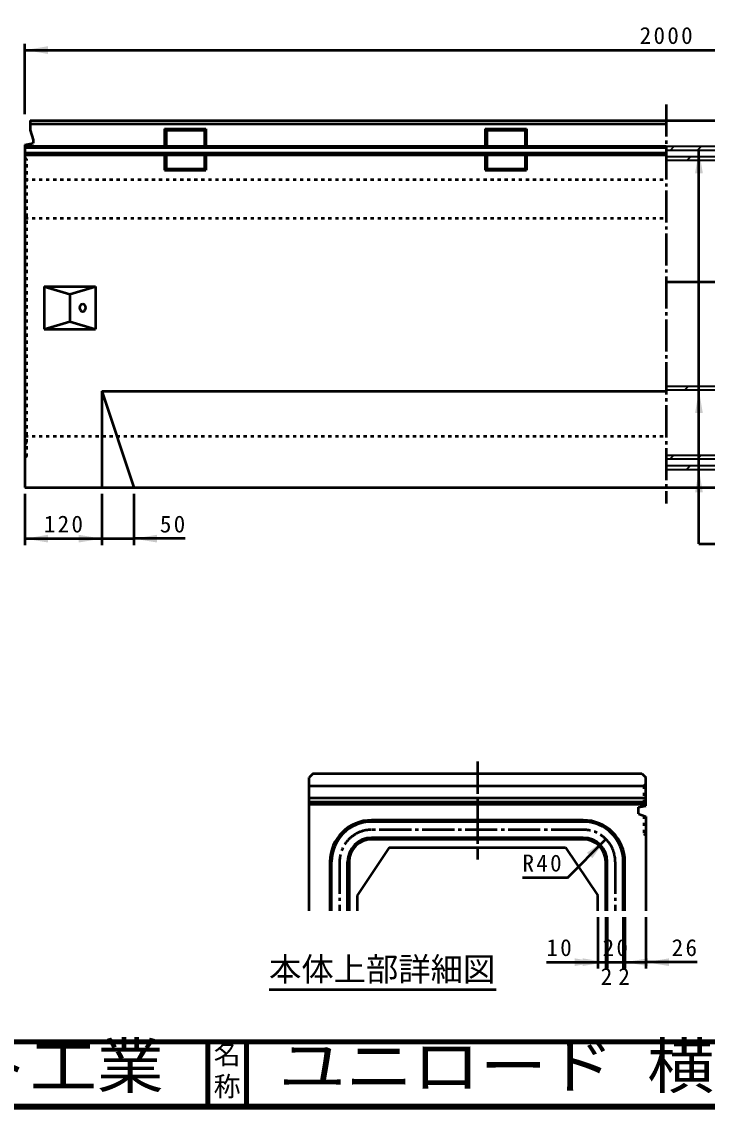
# Model space of a CAD drawing. Units: millimetres, scale not verified. Extents: x 100 to 4105, y 100 to 2870.
# Drawn here: x 1910 to 2979, y 100 to 1796 of the extents above; entities that cross this region are included whole.
import ezdxf
from ezdxf.enums import TextEntityAlignment as Align

# ---------------------------------------------------------------- set-up
doc = ezdxf.new("R2010")
doc.units = ezdxf.units.MM
doc.header["$LTSCALE"] = 5
doc.linetypes.add('USER1', pattern=[2.2, 1, -1.2])
doc.linetypes.add('USER3', pattern=[13.4, 10, -1.2, 1, -1.2])
doc.layers.add('V-nasSTD', color=7, linetype='Continuous', lineweight=35)
doc.styles.add('ＭＳ ゴシック', font='')
doc.styles.get('ＭＳ ゴシック').set_extended_font_data('MS Gothic')

msp = doc.modelspace()

# ---------------------------------------------------------------- hatches: boundary and pattern name
at = {"layer": 'V-nasSTD'}
for points in [[(1950.761, 1757.976), (1914.761, 1751.976), (1950.761, 1745.976)], [(2971.761, 1559.976), (2965.761, 1595.976), (2959.761, 1559.976)], [(2971.761, 1185.976), (2965.761, 1221.976), (2959.761, 1185.976)], [(2971.761, 1061.976), (2965.761, 1097.976), (2959.761, 1061.976)], [(1950.761, 995.976), (1914.761, 989.976), (1950.761, 983.976)], [(1998.761, 983.976), (2034.761, 989.976), (1998.761, 995.976)], [(2120.761, 995.976), (2084.761, 989.976), (2120.761, 983.976)], [(2799.478, 491.584), (2820.691, 521.283), (2790.993, 500.069)], [(2771.836, 323.376), (2807.836, 329.376), (2771.836, 335.376)], [(2784.336, 323.376), (2820.336, 329.376), (2784.336, 335.376)], [(2886.336, 335.376), (2850.336, 329.376), (2886.336, 323.376)], [(2918.836, 335.376), (2882.836, 329.376), (2918.836, 323.376)]]:
    msp.add_hatch(color=256, dxfattribs=at).paths.add_polyline_path(points)

# ---------------------------------------------------------------- linework, layer by layer
at = {"layer": 'V-nasSTD', "lineweight": 50}
for p, q in [((1914.761, 1651.976), (1914.761, 1761.976)), ((1914.761, 1751.976), (3914.761, 1751.976)), ((1922.761, 1641.976), (3914.761, 1641.976)), ((1922.761, 1641.976), (1922.761, 1626.976)), ((1922.761, 1636.976), (2914.761, 1636.976)), ((2132.461, 1629.276), (2197.061, 1629.276)), ((2132.461, 1629.276), (2134.761, 1626.976)), ((2132.461, 1629.276), (2132.461, 1601.991)), ((2194.761, 1626.976), (2197.061, 1629.276)), ((2197.061, 1629.276), (2197.061, 1601.991)), ((2632.461, 1629.276), (2697.061, 1629.276)), ((2632.461, 1629.276), (2634.761, 1626.976)), ((2632.461, 1629.276), (2632.461, 1601.991)), ((2694.761, 1626.976), (2697.061, 1629.276)), ((2697.061, 1629.276), (2697.061, 1601.991)), ((1922.761, 1626.976), (1927.761, 1611.976)), ((1927.761, 1611.976), (1927.761, 1606.976)), ((2134.761, 1626.976), (2194.761, 1626.976)), ((2134.761, 1626.976), (2134.761, 1601.991)), ((2194.761, 1626.976), (2194.761, 1601.991)), ((2634.761, 1626.976), (2694.761, 1626.976)), ((2634.761, 1626.976), (2634.761, 1601.991)), ((2694.761, 1626.976), (2694.761, 1601.991)), ((1914.761, 1603.976), (1927.761, 1606.976)), ((1914.761, 1603.976), (1914.761, 1069.976)), ((1914.761, 1601.991), (2914.761, 1601.991)), ((1914.761, 1599.976), (2914.761, 1599.976)), ((2965.761, 981.976), (2965.761, 1595.976)), ((1914.761, 1591.976), (2914.761, 1591.976)), ((1914.761, 1588.618), (2914.761, 1588.618)), ((2132.461, 1588.618), (2132.461, 1564.676)), ((2134.761, 1588.618), (2134.761, 1566.976)), ((2194.761, 1588.618), (2194.761, 1566.976)), ((2197.061, 1588.618), (2197.061, 1564.676)), ((2632.461, 1588.618), (2632.461, 1564.676)), ((2634.761, 1588.618), (2634.761, 1566.976)), ((2694.761, 1588.618), (2694.761, 1566.976)), ((2697.061, 1588.618), (2697.061, 1564.676)), ((2132.461, 1564.676), (2134.761, 1566.976)), ((2132.461, 1564.676), (2197.061, 1564.676)), ((2134.761, 1566.976), (2194.761, 1566.976)), ((2194.761, 1566.976), (2197.061, 1564.676)), ((2632.461, 1564.676), (2634.761, 1566.976)), ((2632.461, 1564.676), (2697.061, 1564.676)), ((2634.761, 1566.976), (2694.761, 1566.976)), ((2694.761, 1566.976), (2697.061, 1564.676)), ((1944.761, 1383.476), (1944.761, 1316.476)), ((1944.761, 1383.476), (2024.761, 1383.476)), ((1944.761, 1383.476), (1984.761, 1371.476)), ((1984.761, 1371.476), (2024.761, 1383.476)), ((2024.761, 1383.476), (2024.761, 1316.476)), ((4017.761, 1390.226), (2914.761, 1390.226)), ((1984.761, 1371.476), (1984.761, 1328.476)), ((1944.761, 1316.476), (1984.761, 1328.476)), ((1984.761, 1328.476), (2024.761, 1316.476)), ((1944.761, 1316.476), (2024.761, 1316.476)), ((2034.761, 1219.976), (2034.761, 1069.976)), ((2034.761, 1219.976), (2084.761, 1069.976)), ((2034.761, 1219.976), (2914.761, 1219.976)), ((1914.761, 1069.976), (3914.761, 1069.976)), ((1914.761, 1059.976), (1914.761, 979.976)), ((2034.761, 1059.976), (2034.761, 979.976)), ((2084.761, 1059.976), (2084.761, 979.976)), ((1914.761, 989.976), (2034.761, 989.976)), ((2034.761, 989.976), (2084.761, 989.976)), ((2164.761, 989.976), (2084.761, 989.976)), ((2965.761, 981.976), (3045.761, 981.976)), ((2364.086, 623.427), (2357.836, 617.177)), ((2357.836, 409.376), (2357.836, 617.177)), ((2364.086, 623.427), (2876.586, 623.427)), ((2876.586, 623.427), (2882.836, 617.177)), ((2882.836, 573.446), (2882.836, 617.177)), ((2357.836, 604.677), (2882.836, 604.677)), ((2357.836, 585.927), (2882.836, 585.927)), ((2357.836, 579.677), (2882.836, 579.677)), ((2357.836, 575.927), (2882.836, 575.927)), ((2871.586, 570.927), (2882.836, 573.446)), ((2871.586, 560.927), (2871.586, 570.927)), ((2871.586, 560.927), (2882.836, 556.729)), ((2785.336, 550.927), (2455.336, 550.927)), ((2785.336, 548.427), (2455.336, 548.427)), ((2882.836, 556.729), (2882.836, 409.376)), ((2785.336, 523.427), (2455.336, 523.427)), ((2785.336, 520.927), (2455.336, 520.927)), ((2760.587, 461.179), (2820.691, 521.283)), ((2482.836, 508.427), (2432.836, 433.427)), ((2482.836, 508.427), (2757.836, 508.427)), ((2757.836, 508.427), (2807.836, 433.427)), ((2390.336, 485.927), (2390.336, 409.376)), ((2392.836, 409.376), (2392.836, 485.927)), ((2417.836, 409.376), (2417.836, 485.927)), ((2420.336, 485.927), (2420.336, 409.376)), ((2820.336, 409.376), (2820.336, 485.927)), ((2822.836, 409.376), (2822.836, 485.927)), ((2847.836, 409.376), (2847.836, 485.927)), ((2850.336, 409.376), (2850.336, 485.927)), ((2760.587, 461.179), (2690.587, 461.179)), ((2432.836, 433.427), (2432.836, 409.376)), ((2807.836, 409.376), (2807.836, 433.427)), ((2807.836, 399.376), (2807.836, 319.376)), ((2820.336, 399.376), (2820.336, 319.376)), ((2822.836, 399.376), (2822.836, 319.376)), ((2847.836, 399.376), (2847.836, 319.376)), ((2850.336, 399.376), (2850.336, 319.376)), ((2882.836, 399.376), (2882.836, 319.376)), ((2727.836, 329.376), (2807.836, 329.376)), ((2807.836, 329.376), (2820.336, 329.376)), ((2820.336, 329.376), (2822.836, 329.376)), ((2822.836, 329.376), (2847.836, 329.376)), ((2847.836, 329.376), (2850.336, 329.376)), ((2850.336, 329.376), (2882.836, 329.376)), ((2962.836, 329.376), (2882.836, 329.376)), ((2295.368, 286.542), (2649.377, 286.542))]:
    msp.add_line(p, q, dxfattribs=at)
at = {"layer": 'V-nasSTD', "linetype": 'USER3', "lineweight": 50}
for p, q in [((2914.761, 1666.976), (2914.761, 1044.976)), ((2620.336, 642.177), (2620.336, 489.677)), ((2785.336, 535.927), (2455.336, 535.927)), ((2405.336, 485.927), (2405.336, 409.376)), ((2835.336, 485.927), (2835.336, 409.376))]:
    msp.add_line(p, q, dxfattribs=at)
at = {"layer": 'V-nasSTD'}
for p, q in [((2914.761, 1601.976), (3016.761, 1601.976)), ((2914.761, 1595.976), (3016.761, 1595.976)), ((2921.194, 1595.976), (2927.194, 1601.976)), ((2963.621, 1595.976), (2969.621, 1601.976)), ((2914.761, 1585.976), (3016.761, 1585.976)), ((3016.761, 1579.976), (2914.761, 1579.976)), ((2947.121, 1579.976), (2953.121, 1585.976)), ((2914.761, 1227.976), (3016.761, 1227.976)), ((2914.761, 1221.976), (3016.761, 1221.976)), ((2943.679, 1221.976), (2949.679, 1227.976)), ((2914.761, 1119.976), (3016.761, 1119.976)), ((2920.532, 1113.976), (2926.532, 1119.976)), ((2962.958, 1113.976), (2968.958, 1119.976)), ((3016.761, 1113.976), (2914.761, 1113.976)), ((2914.761, 1103.976), (3016.761, 1103.976)), ((2946.458, 1097.976), (2952.458, 1103.976)), ((2914.761, 1097.976), (3016.761, 1097.976))]:
    msp.add_line(p, q, dxfattribs=at)
at = {"layer": 'V-nasSTD', "linetype": 'USER1', "lineweight": 50}
for p, q in [((1917.761, 1581.976), (1914.761, 1583.976)), ((1917.761, 1117.976), (1917.761, 1581.976)), ((1914.761, 1559.976), (1917.761, 1561.976)), ((1914.761, 1549.976), (2914.761, 1549.976)), ((1914.761, 1489.976), (2914.761, 1489.976)), ((1914.761, 1149.976), (2914.761, 1149.976)), ((1914.761, 1139.976), (1917.761, 1137.976)), ((1917.761, 1117.976), (1914.761, 1115.976)), ((2879.961, 604.677), (2882.836, 607.552)), ((2879.961, 604.677), (2879.961, 572.802)), ((2879.961, 557.802), (2879.961, 529.677)), ((2879.961, 529.677), (2882.836, 526.802))]:
    msp.add_line(p, q, dxfattribs=at)
at = {"layer": 'V-nasSTD', "lineweight": 100}
for p, q in [((105, 205), (4100, 205)), ((2200, 205), (2200, 105)), ((2260, 205), (2260, 105)), ((105, 105), (4100, 105))]:
    msp.add_line(p, q, dxfattribs=at)
at = {"layer": 'V-nasSTD', "lineweight": 13}
msp.add_lwpolyline([(100, 100), (100, 2870), (4105, 2870), (4105, 100)], close=True, dxfattribs=at)
at = {"layer": 'V-nasSTD', "lineweight": 50}
for centre, radius, start, end in [((2455.336, 485.927), 65, 90, 180), ((2455.336, 485.927), 62.5, 90, 180), ((2785.336, 485.927), 65, 0, 90), ((2785.336, 485.927), 62.5, 0, 90), ((2455.336, 485.927), 37.5, 90, 180), ((2455.336, 485.927), 35, 90, 180), ((2785.336, 485.927), 37.5, 0, 90), ((2785.336, 485.927), 35, 0, 90)]:
    msp.add_arc(centre, radius, start, end, dxfattribs=at)
at = {"layer": 'V-nasSTD', "linetype": 'USER3', "lineweight": 50}
for centre, start, end in [((2455.336, 485.927), 90, 180), ((2785.336, 485.927), 0, 90)]:
    msp.add_arc(centre, 50, start, end, dxfattribs=at)
at = {"layer": 'V-nasSTD', "lineweight": 50}
msp.add_ellipse((2004.761, 1349.976), major_axis=(0, 6), ratio=0.707107, dxfattribs=at)

# ---------------------------------------------------------------- texts
at = {"layer": 'V-nasSTD', "style": 'ＭＳ ゴシック'}
for s, height, p in [('本体上部詳細図', 36.95, (2295.368, 336.942)), ('2', 26.39, (2812.586, 320.376)), ('2', 26.39, (2840.086, 320.376)), ('名', 30.79, (2208.982, 200.999)), ('称', 30.79, (2208.976, 151.01))]:
    msp.add_text(s, height=height, dxfattribs=at).set_placement(p, align=Align.TOP_LEFT)
at = {"layer": 'V-nasSTD', "style": 'ＭＳ ゴシック', "width": 1.1}
for s, p in [('株式会社船生コンクリート工業', (668.279, 202.55)), ('ユニロード 横断', (2310.5, 202.47))]:
    msp.add_text(s, height=69.65, dxfattribs=at).set_placement(p, align=Align.TOP_LEFT)
at = {"layer": 'V-nasSTD', "char_height": 26.39, "attachment_point": 1, "style": 'ＭＳ ゴシック'}
for s, insert in [('\\T1.2;2000', (2873.361, 1787.976)), ('\\T1.2;120', (1944.161, 1025.976)), ('\\T1.2;50', (2125.161, 1025.976)), ('\\T1.2;R40', (2690.587, 497.179)), ('\\T1.2;10', (2727.836, 365.376)), ('\\T1.2;20', (2815.536, 365.376)), ('\\T1.2;26', (2923.236, 365.376))]:
    msp.add_mtext(s, dxfattribs=dict(at, insert=insert))

doc.saveas('drawing.dxf')
